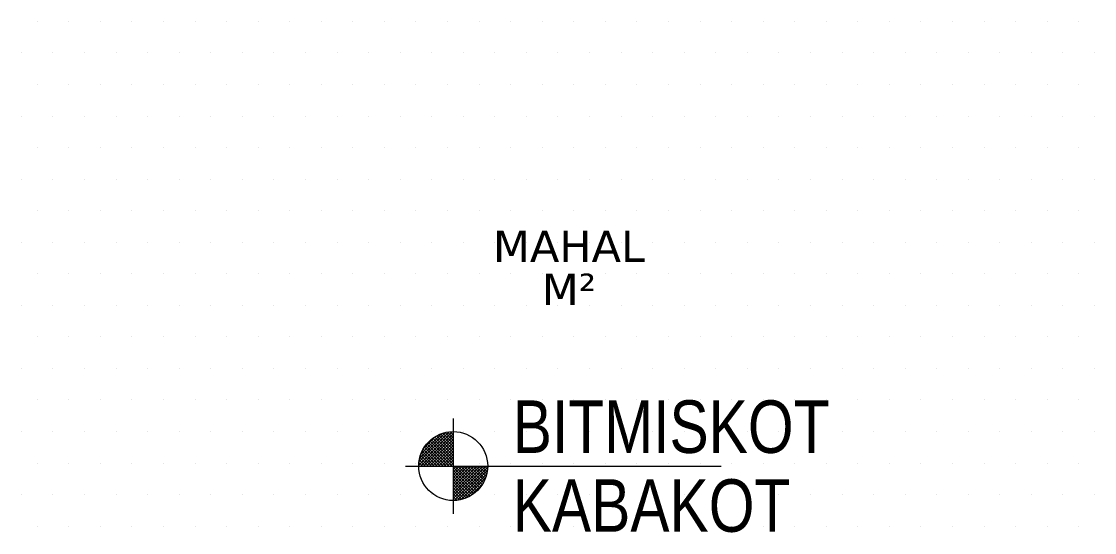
# Model space of a CAD drawing. Header units: millimetres. Extents: x 43168.9 to 43194.6, y -25545.1 to -25543.4.
# Drawn here: x 43178.8821 to 43178.9901, y -25544.2017 to -25544.1502 of the extents above; entities that cross this region are included whole.
import ezdxf
from ezdxf.enums import TextEntityAlignment as Align

# ---------------------------------------------------------------- set-up
doc = ezdxf.new("R2010")
doc.units = ezdxf.units.MM
doc.header["$LTSCALE"] = 200
doc.layers.add('tarama-zemin_sgh', color=197, linetype='Continuous')
doc.styles.add('text1', font='VERDANA.TTF')
doc.styles.add('text2', font='arial.ttf')

msp = doc.modelspace()

# ---------------------------------------------------------------- linework, layer by layer
at = {"color": 0}
for p, q in [((43178.92558, -25544.19019), (43178.92558, -25544.19978)), ((43178.92078, -25544.19498), (43178.95254, -25544.19498))]:
    msp.add_line(p, q, dxfattribs=at)
for p, q in [((43178.92212, -25544.19488), (43178.92548, -25544.19152)), ((43178.92214, -25544.19456), (43178.92516, -25544.19154)), ((43178.92221, -25544.19419), (43178.92481, -25544.1916)), ((43178.92231, -25544.19498), (43178.92558, -25544.19172)), ((43178.92233, -25544.19378), (43178.92439, -25544.19172)), ((43178.9226, -25544.19321), (43178.92381, -25544.19201)), ((43178.92261, -25544.19498), (43178.92558, -25544.19201)), ((43178.92558, -25544.1945), (43178.92338, -25544.1923)), ((43178.92558, -25544.19421), (43178.92355, -25544.19218)), ((43178.92558, -25544.19391), (43178.92373, -25544.19206)), ((43178.92558, -25544.19361), (43178.92391, -25544.19194)), ((43178.92558, -25544.19332), (43178.92411, -25544.19185)), ((43178.92558, -25544.19302), (43178.92432, -25544.19175)), ((43178.92558, -25544.19272), (43178.92454, -25544.19168)), ((43178.92558, -25544.19242), (43178.92477, -25544.19161)), ((43178.92558, -25544.19213), (43178.92502, -25544.19156)), ((43178.92558, -25544.19183), (43178.92528, -25544.19153)), ((43178.92558, -25544.19153), (43178.92556, -25544.19151)), ((43178.92428, -25544.19498), (43178.92256, -25544.19327)), ((43178.92458, -25544.19498), (43178.92268, -25544.19309)), ((43178.92487, -25544.19498), (43178.9228, -25544.19291)), ((43178.92291, -25544.19498), (43178.92558, -25544.19231)), ((43178.92517, -25544.19498), (43178.92293, -25544.19275)), ((43178.92547, -25544.19498), (43178.92307, -25544.19259)), ((43178.9232, -25544.19498), (43178.92558, -25544.19261)), ((43178.92558, -25544.1948), (43178.92322, -25544.19244)), ((43178.9235, -25544.19498), (43178.92558, -25544.1929)), ((43178.9238, -25544.19498), (43178.92558, -25544.1932)), ((43178.92279, -25544.19498), (43178.92217, -25544.19436)), ((43178.92309, -25544.19498), (43178.92223, -25544.19412)), ((43178.92339, -25544.19498), (43178.92229, -25544.19388)), ((43178.92368, -25544.19498), (43178.92238, -25544.19368)), ((43178.92398, -25544.19498), (43178.92247, -25544.19347)), ((43178.9241, -25544.19498), (43178.92558, -25544.1935)), ((43178.92439, -25544.19498), (43178.92558, -25544.1938)), ((43178.92469, -25544.19498), (43178.92558, -25544.19409)), ((43178.92499, -25544.19498), (43178.92558, -25544.19439)), ((43178.9222, -25544.19498), (43178.92211, -25544.1949)), ((43178.9225, -25544.19498), (43178.92214, -25544.19462)), ((43178.92528, -25544.19498), (43178.92558, -25544.19469)), ((43178.92558, -25544.19528), (43178.92588, -25544.19498)), ((43178.92558, -25544.19558), (43178.92617, -25544.19498)), ((43178.92558, -25544.19587), (43178.92647, -25544.19498)), ((43178.92558, -25544.19617), (43178.92677, -25544.19498)), ((43178.92558, -25544.19647), (43178.92707, -25544.19498)), ((43178.92558, -25544.19677), (43178.92736, -25544.19498)), ((43178.92558, -25544.19706), (43178.92766, -25544.19498)), ((43178.92558, -25544.19736), (43178.92796, -25544.19498)), ((43178.92558, -25544.19766), (43178.92825, -25544.19498)), ((43178.92558, -25544.19795), (43178.92855, -25544.19498)), ((43178.92558, -25544.19825), (43178.92885, -25544.19498)), ((43178.92798, -25544.19749), (43178.92558, -25544.1951)), ((43178.92782, -25544.19763), (43178.92558, -25544.19539)), ((43178.92568, -25544.19845), (43178.92905, -25544.19508)), ((43178.92812, -25544.19734), (43178.92576, -25544.19498)), ((43178.926, -25544.19842), (43178.92902, -25544.1954)), ((43178.92826, -25544.19718), (43178.92606, -25544.19498)), ((43178.92839, -25544.19701), (43178.92636, -25544.19498)), ((43178.92851, -25544.19684), (43178.92665, -25544.19498)), ((43178.92862, -25544.19666), (43178.92695, -25544.19498)), ((43178.92872, -25544.19645), (43178.92725, -25544.19498)), ((43178.92881, -25544.19625), (43178.92755, -25544.19498)), ((43178.92889, -25544.19603), (43178.92784, -25544.19498)), ((43178.92895, -25544.1958), (43178.92814, -25544.19498)), ((43178.929, -25544.19555), (43178.92844, -25544.19498)), ((43178.92904, -25544.19529), (43178.92873, -25544.19498)), ((43178.92905, -25544.19501), (43178.92903, -25544.19498)), ((43178.92765, -25544.19776), (43178.92558, -25544.19569)), ((43178.92748, -25544.19789), (43178.92558, -25544.19599)), ((43178.92729, -25544.198), (43178.92558, -25544.19629)), ((43178.9271, -25544.1981), (43178.92558, -25544.19658)), ((43178.92637, -25544.19835), (43178.92897, -25544.19576)), ((43178.92679, -25544.19823), (43178.92884, -25544.19618)), ((43178.92689, -25544.19819), (43178.92558, -25544.19688)), ((43178.92668, -25544.19828), (43178.92558, -25544.19718)), ((43178.92644, -25544.19834), (43178.92558, -25544.19747)), ((43178.92736, -25544.19796), (43178.92856, -25544.19676)), ((43178.9262, -25544.19839), (43178.92558, -25544.19777)), ((43178.92594, -25544.19843), (43178.92558, -25544.19807)), ((43178.92567, -25544.19845), (43178.92558, -25544.19836))]:
    msp.add_line(p, q)
msp.add_circle((43178.92558, -25544.19498), 0.00347, dxfattribs=at)
at = {"layer": 'tarama-zemin_sgh'}
for p, q in [((43178.88374, -25544.15023), (43178.88374, -25544.15023)), ((43178.88691, -25544.15023), (43178.88691, -25544.15023)), ((43178.89009, -25544.15023), (43178.89009, -25544.15023)), ((43178.89326, -25544.15023), (43178.89326, -25544.15023)), ((43178.89644, -25544.15023), (43178.89644, -25544.15023)), ((43178.89961, -25544.15023), (43178.89961, -25544.15023)), ((43178.90279, -25544.15023), (43178.90279, -25544.15023)), ((43178.90596, -25544.15023), (43178.90596, -25544.15023)), ((43178.90914, -25544.15023), (43178.90914, -25544.15023)), ((43178.91231, -25544.15023), (43178.91231, -25544.15023)), ((43178.91549, -25544.15023), (43178.91549, -25544.15023)), ((43178.91866, -25544.15023), (43178.91866, -25544.15023)), ((43178.92184, -25544.15023), (43178.92184, -25544.15023)), ((43178.92501, -25544.15023), (43178.92501, -25544.15023)), ((43178.92819, -25544.15023), (43178.92819, -25544.15023)), ((43178.93136, -25544.15023), (43178.93136, -25544.15023)), ((43178.93454, -25544.15023), (43178.93454, -25544.15023)), ((43178.93771, -25544.15023), (43178.93771, -25544.15023)), ((43178.94089, -25544.15023), (43178.94089, -25544.15023)), ((43178.94406, -25544.15023), (43178.94406, -25544.15023)), ((43178.94724, -25544.15023), (43178.94724, -25544.15023)), ((43178.95041, -25544.15023), (43178.95041, -25544.15023)), ((43178.95359, -25544.15023), (43178.95359, -25544.15023)), ((43178.95676, -25544.15023), (43178.95676, -25544.15023)), ((43178.95994, -25544.15023), (43178.95994, -25544.15023)), ((43178.96311, -25544.15023), (43178.96311, -25544.15023)), ((43178.96629, -25544.15023), (43178.96629, -25544.15023)), ((43178.96946, -25544.15023), (43178.96946, -25544.15023)), ((43178.97264, -25544.15023), (43178.97264, -25544.15023)), ((43178.97581, -25544.15023), (43178.97581, -25544.15023)), ((43178.97899, -25544.15023), (43178.97899, -25544.15023)), ((43178.98216, -25544.15023), (43178.98216, -25544.15023)), ((43178.98534, -25544.15023), (43178.98534, -25544.15023)), ((43178.98851, -25544.15023), (43178.98851, -25544.15023)), ((43178.88215, -25544.1534), (43178.88215, -25544.1534)), ((43178.88532, -25544.1534), (43178.88532, -25544.1534)), ((43178.8885, -25544.1534), (43178.8885, -25544.1534)), ((43178.89167, -25544.1534), (43178.89167, -25544.1534)), ((43178.89485, -25544.1534), (43178.89485, -25544.1534)), ((43178.89802, -25544.1534), (43178.89802, -25544.1534)), ((43178.9012, -25544.1534), (43178.9012, -25544.1534)), ((43178.90437, -25544.1534), (43178.90437, -25544.1534)), ((43178.90755, -25544.1534), (43178.90755, -25544.1534)), ((43178.91072, -25544.1534), (43178.91072, -25544.1534)), ((43178.9139, -25544.1534), (43178.9139, -25544.1534)), ((43178.91707, -25544.1534), (43178.91707, -25544.1534)), ((43178.92025, -25544.1534), (43178.92025, -25544.1534)), ((43178.92342, -25544.1534), (43178.92342, -25544.1534)), ((43178.9266, -25544.1534), (43178.9266, -25544.1534)), ((43178.92977, -25544.1534), (43178.92977, -25544.1534)), ((43178.93295, -25544.1534), (43178.93295, -25544.1534)), ((43178.93612, -25544.1534), (43178.93612, -25544.1534)), ((43178.9393, -25544.1534), (43178.9393, -25544.1534)), ((43178.94247, -25544.1534), (43178.94247, -25544.1534)), ((43178.94565, -25544.1534), (43178.94565, -25544.1534)), ((43178.94882, -25544.1534), (43178.94882, -25544.1534)), ((43178.952, -25544.1534), (43178.952, -25544.1534)), ((43178.95517, -25544.1534), (43178.95517, -25544.1534)), ((43178.95835, -25544.1534), (43178.95835, -25544.1534)), ((43178.96152, -25544.1534), (43178.96152, -25544.1534)), ((43178.9647, -25544.1534), (43178.9647, -25544.1534)), ((43178.96787, -25544.1534), (43178.96787, -25544.1534)), ((43178.97105, -25544.1534), (43178.97105, -25544.1534)), ((43178.97422, -25544.1534), (43178.97422, -25544.1534)), ((43178.9774, -25544.1534), (43178.9774, -25544.1534)), ((43178.98057, -25544.1534), (43178.98057, -25544.1534)), ((43178.98375, -25544.1534), (43178.98375, -25544.1534)), ((43178.98692, -25544.1534), (43178.98692, -25544.1534)), ((43178.9901, -25544.1534), (43178.9901, -25544.1534)), ((43178.88374, -25544.15658), (43178.88374, -25544.15658)), ((43178.88691, -25544.15658), (43178.88691, -25544.15658)), ((43178.89009, -25544.15658), (43178.89009, -25544.15658)), ((43178.89326, -25544.15658), (43178.89326, -25544.15658)), ((43178.89644, -25544.15658), (43178.89644, -25544.15658)), ((43178.89961, -25544.15658), (43178.89961, -25544.15658)), ((43178.90279, -25544.15658), (43178.90279, -25544.15658)), ((43178.90596, -25544.15658), (43178.90596, -25544.15658)), ((43178.90914, -25544.15658), (43178.90914, -25544.15658)), ((43178.91231, -25544.15658), (43178.91231, -25544.15658)), ((43178.91549, -25544.15658), (43178.91549, -25544.15658)), ((43178.91866, -25544.15658), (43178.91866, -25544.15658)), ((43178.92184, -25544.15658), (43178.92184, -25544.15658)), ((43178.92501, -25544.15658), (43178.92501, -25544.15658)), ((43178.92819, -25544.15658), (43178.92819, -25544.15658)), ((43178.93136, -25544.15658), (43178.93136, -25544.15658)), ((43178.93454, -25544.15658), (43178.93454, -25544.15658)), ((43178.93771, -25544.15658), (43178.93771, -25544.15658)), ((43178.94089, -25544.15658), (43178.94089, -25544.15658)), ((43178.94406, -25544.15658), (43178.94406, -25544.15658)), ((43178.94724, -25544.15658), (43178.94724, -25544.15658)), ((43178.95041, -25544.15658), (43178.95041, -25544.15658)), ((43178.95359, -25544.15658), (43178.95359, -25544.15658)), ((43178.95676, -25544.15658), (43178.95676, -25544.15658)), ((43178.95994, -25544.15658), (43178.95994, -25544.15658)), ((43178.96311, -25544.15658), (43178.96311, -25544.15658)), ((43178.96629, -25544.15658), (43178.96629, -25544.15658)), ((43178.96946, -25544.15658), (43178.96946, -25544.15658)), ((43178.97264, -25544.15658), (43178.97264, -25544.15658)), ((43178.97581, -25544.15658), (43178.97581, -25544.15658)), ((43178.97899, -25544.15658), (43178.97899, -25544.15658)), ((43178.98216, -25544.15658), (43178.98216, -25544.15658)), ((43178.98534, -25544.15658), (43178.98534, -25544.15658)), ((43178.98851, -25544.15658), (43178.98851, -25544.15658)), ((43178.88215, -25544.15975), (43178.88215, -25544.15975)), ((43178.88532, -25544.15975), (43178.88532, -25544.15975)), ((43178.8885, -25544.15975), (43178.8885, -25544.15975)), ((43178.89167, -25544.15975), (43178.89167, -25544.15975)), ((43178.89485, -25544.15975), (43178.89485, -25544.15975)), ((43178.89802, -25544.15975), (43178.89802, -25544.15975)), ((43178.9012, -25544.15975), (43178.9012, -25544.15975)), ((43178.90437, -25544.15975), (43178.90437, -25544.15975)), ((43178.90755, -25544.15975), (43178.90755, -25544.15975)), ((43178.91072, -25544.15975), (43178.91072, -25544.15975)), ((43178.9139, -25544.15975), (43178.9139, -25544.15975)), ((43178.91707, -25544.15975), (43178.91707, -25544.15975)), ((43178.92025, -25544.15975), (43178.92025, -25544.15975)), ((43178.92342, -25544.15975), (43178.92342, -25544.15975)), ((43178.9266, -25544.15975), (43178.9266, -25544.15975)), ((43178.92977, -25544.15975), (43178.92977, -25544.15975)), ((43178.93295, -25544.15975), (43178.93295, -25544.15975)), ((43178.93612, -25544.15975), (43178.93612, -25544.15975)), ((43178.9393, -25544.15975), (43178.9393, -25544.15975)), ((43178.94247, -25544.15975), (43178.94247, -25544.15975)), ((43178.94565, -25544.15975), (43178.94565, -25544.15975)), ((43178.94882, -25544.15975), (43178.94882, -25544.15975)), ((43178.952, -25544.15975), (43178.952, -25544.15975)), ((43178.95517, -25544.15975), (43178.95517, -25544.15975)), ((43178.95835, -25544.15975), (43178.95835, -25544.15975)), ((43178.96152, -25544.15975), (43178.96152, -25544.15975)), ((43178.9647, -25544.15975), (43178.9647, -25544.15975)), ((43178.96787, -25544.15975), (43178.96787, -25544.15975)), ((43178.97105, -25544.15975), (43178.97105, -25544.15975)), ((43178.97422, -25544.15975), (43178.97422, -25544.15975)), ((43178.9774, -25544.15975), (43178.9774, -25544.15975)), ((43178.98057, -25544.15975), (43178.98057, -25544.15975)), ((43178.98375, -25544.15975), (43178.98375, -25544.15975)), ((43178.98692, -25544.15975), (43178.98692, -25544.15975)), ((43178.9901, -25544.15975), (43178.9901, -25544.15975)), ((43178.88374, -25544.16293), (43178.88374, -25544.16293)), ((43178.88691, -25544.16293), (43178.88691, -25544.16293)), ((43178.89009, -25544.16293), (43178.89009, -25544.16293)), ((43178.89326, -25544.16293), (43178.89326, -25544.16293)), ((43178.89644, -25544.16293), (43178.89644, -25544.16293)), ((43178.89961, -25544.16293), (43178.89961, -25544.16293)), ((43178.90279, -25544.16293), (43178.90279, -25544.16293)), ((43178.90596, -25544.16293), (43178.90596, -25544.16293)), ((43178.90914, -25544.16293), (43178.90914, -25544.16293)), ((43178.91231, -25544.16293), (43178.91231, -25544.16293)), ((43178.91549, -25544.16293), (43178.91549, -25544.16293)), ((43178.91866, -25544.16293), (43178.91866, -25544.16293)), ((43178.92184, -25544.16293), (43178.92184, -25544.16293)), ((43178.92501, -25544.16293), (43178.92501, -25544.16293)), ((43178.92819, -25544.16293), (43178.92819, -25544.16293)), ((43178.93136, -25544.16293), (43178.93136, -25544.16293)), ((43178.93454, -25544.16293), (43178.93454, -25544.16293)), ((43178.93771, -25544.16293), (43178.93771, -25544.16293)), ((43178.94089, -25544.16293), (43178.94089, -25544.16293)), ((43178.94406, -25544.16293), (43178.94406, -25544.16293)), ((43178.94724, -25544.16293), (43178.94724, -25544.16293)), ((43178.95041, -25544.16293), (43178.95041, -25544.16293)), ((43178.95359, -25544.16293), (43178.95359, -25544.16293)), ((43178.95676, -25544.16293), (43178.95676, -25544.16293)), ((43178.95994, -25544.16293), (43178.95994, -25544.16293)), ((43178.96311, -25544.16293), (43178.96311, -25544.16293)), ((43178.96629, -25544.16293), (43178.96629, -25544.16293)), ((43178.96946, -25544.16293), (43178.96946, -25544.16293)), ((43178.97264, -25544.16293), (43178.97264, -25544.16293)), ((43178.97581, -25544.16293), (43178.97581, -25544.16293)), ((43178.97899, -25544.16293), (43178.97899, -25544.16293)), ((43178.98216, -25544.16293), (43178.98216, -25544.16293)), ((43178.98534, -25544.16293), (43178.98534, -25544.16293)), ((43178.98851, -25544.16293), (43178.98851, -25544.16293)), ((43178.88215, -25544.1661), (43178.88215, -25544.1661)), ((43178.88532, -25544.1661), (43178.88532, -25544.1661)), ((43178.8885, -25544.1661), (43178.8885, -25544.1661)), ((43178.89167, -25544.1661), (43178.89167, -25544.1661)), ((43178.89485, -25544.1661), (43178.89485, -25544.1661)), ((43178.89802, -25544.1661), (43178.89802, -25544.1661)), ((43178.9012, -25544.1661), (43178.9012, -25544.1661)), ((43178.90437, -25544.1661), (43178.90437, -25544.1661)), ((43178.90755, -25544.1661), (43178.90755, -25544.1661)), ((43178.91072, -25544.1661), (43178.91072, -25544.1661)), ((43178.9139, -25544.1661), (43178.9139, -25544.1661)), ((43178.91707, -25544.1661), (43178.91707, -25544.1661)), ((43178.92025, -25544.1661), (43178.92025, -25544.1661)), ((43178.92342, -25544.1661), (43178.92342, -25544.1661)), ((43178.9266, -25544.1661), (43178.9266, -25544.1661)), ((43178.92977, -25544.1661), (43178.92977, -25544.1661)), ((43178.93295, -25544.1661), (43178.93295, -25544.1661)), ((43178.93612, -25544.1661), (43178.93612, -25544.1661)), ((43178.9393, -25544.1661), (43178.9393, -25544.1661)), ((43178.94247, -25544.1661), (43178.94247, -25544.1661)), ((43178.94565, -25544.1661), (43178.94565, -25544.1661)), ((43178.94882, -25544.1661), (43178.94882, -25544.1661)), ((43178.952, -25544.1661), (43178.952, -25544.1661)), ((43178.95517, -25544.1661), (43178.95517, -25544.1661)), ((43178.95835, -25544.1661), (43178.95835, -25544.1661)), ((43178.96152, -25544.1661), (43178.96152, -25544.1661)), ((43178.9647, -25544.1661), (43178.9647, -25544.1661)), ((43178.96787, -25544.1661), (43178.96787, -25544.1661)), ((43178.97105, -25544.1661), (43178.97105, -25544.1661)), ((43178.97422, -25544.1661), (43178.97422, -25544.1661)), ((43178.9774, -25544.1661), (43178.9774, -25544.1661)), ((43178.98057, -25544.1661), (43178.98057, -25544.1661)), ((43178.98375, -25544.1661), (43178.98375, -25544.1661)), ((43178.98692, -25544.1661), (43178.98692, -25544.1661)), ((43178.9901, -25544.1661), (43178.9901, -25544.1661)), ((43178.88374, -25544.16928), (43178.88374, -25544.16928)), ((43178.88691, -25544.16928), (43178.88691, -25544.16928)), ((43178.89009, -25544.16928), (43178.89009, -25544.16928)), ((43178.89326, -25544.16928), (43178.89326, -25544.16928)), ((43178.89644, -25544.16928), (43178.89644, -25544.16928)), ((43178.89961, -25544.16928), (43178.89961, -25544.16928)), ((43178.90279, -25544.16928), (43178.90279, -25544.16928)), ((43178.90596, -25544.16928), (43178.90596, -25544.16928)), ((43178.90914, -25544.16928), (43178.90914, -25544.16928)), ((43178.91231, -25544.16928), (43178.91231, -25544.16928)), ((43178.91549, -25544.16928), (43178.91549, -25544.16928)), ((43178.91866, -25544.16928), (43178.91866, -25544.16928)), ((43178.92184, -25544.16928), (43178.92184, -25544.16928)), ((43178.92501, -25544.16928), (43178.92501, -25544.16928)), ((43178.92819, -25544.16928), (43178.92819, -25544.16928)), ((43178.93136, -25544.16928), (43178.93136, -25544.16928)), ((43178.93454, -25544.16928), (43178.93454, -25544.16928)), ((43178.93771, -25544.16928), (43178.93771, -25544.16928)), ((43178.94089, -25544.16928), (43178.94089, -25544.16928)), ((43178.94406, -25544.16928), (43178.94406, -25544.16928)), ((43178.94724, -25544.16928), (43178.94724, -25544.16928)), ((43178.95041, -25544.16928), (43178.95041, -25544.16928)), ((43178.95359, -25544.16928), (43178.95359, -25544.16928)), ((43178.95676, -25544.16928), (43178.95676, -25544.16928)), ((43178.95994, -25544.16928), (43178.95994, -25544.16928)), ((43178.96311, -25544.16928), (43178.96311, -25544.16928)), ((43178.96629, -25544.16928), (43178.96629, -25544.16928)), ((43178.96946, -25544.16928), (43178.96946, -25544.16928)), ((43178.97264, -25544.16928), (43178.97264, -25544.16928)), ((43178.97581, -25544.16928), (43178.97581, -25544.16928)), ((43178.97899, -25544.16928), (43178.97899, -25544.16928)), ((43178.98216, -25544.16928), (43178.98216, -25544.16928)), ((43178.98534, -25544.16928), (43178.98534, -25544.16928)), ((43178.98851, -25544.16928), (43178.98851, -25544.16928)), ((43178.88215, -25544.17245), (43178.88215, -25544.17245)), ((43178.88532, -25544.17245), (43178.88532, -25544.17245)), ((43178.8885, -25544.17245), (43178.8885, -25544.17245)), ((43178.89167, -25544.17245), (43178.89167, -25544.17245)), ((43178.89485, -25544.17245), (43178.89485, -25544.17245)), ((43178.89802, -25544.17245), (43178.89802, -25544.17245)), ((43178.9012, -25544.17245), (43178.9012, -25544.17245)), ((43178.90437, -25544.17245), (43178.90437, -25544.17245)), ((43178.90755, -25544.17245), (43178.90755, -25544.17245)), ((43178.91072, -25544.17245), (43178.91072, -25544.17245)), ((43178.9139, -25544.17245), (43178.9139, -25544.17245)), ((43178.91707, -25544.17245), (43178.91707, -25544.17245)), ((43178.92025, -25544.17245), (43178.92025, -25544.17245)), ((43178.92342, -25544.17245), (43178.92342, -25544.17245)), ((43178.9266, -25544.17245), (43178.9266, -25544.17245)), ((43178.92977, -25544.17245), (43178.92977, -25544.17245)), ((43178.93295, -25544.17245), (43178.93295, -25544.17245)), ((43178.93612, -25544.17245), (43178.93612, -25544.17245)), ((43178.9393, -25544.17245), (43178.9393, -25544.17245)), ((43178.94247, -25544.17245), (43178.94247, -25544.17245)), ((43178.94565, -25544.17245), (43178.94565, -25544.17245)), ((43178.94882, -25544.17245), (43178.94882, -25544.17245)), ((43178.952, -25544.17245), (43178.952, -25544.17245)), ((43178.95517, -25544.17245), (43178.95517, -25544.17245)), ((43178.95835, -25544.17245), (43178.95835, -25544.17245)), ((43178.96152, -25544.17245), (43178.96152, -25544.17245)), ((43178.9647, -25544.17245), (43178.9647, -25544.17245)), ((43178.96787, -25544.17245), (43178.96787, -25544.17245)), ((43178.97105, -25544.17245), (43178.97105, -25544.17245)), ((43178.97422, -25544.17245), (43178.97422, -25544.17245)), ((43178.9774, -25544.17245), (43178.9774, -25544.17245)), ((43178.98057, -25544.17245), (43178.98057, -25544.17245)), ((43178.98375, -25544.17245), (43178.98375, -25544.17245)), ((43178.98692, -25544.17245), (43178.98692, -25544.17245)), ((43178.9901, -25544.17245), (43178.9901, -25544.17245)), ((43178.88374, -25544.17563), (43178.88374, -25544.17563)), ((43178.88691, -25544.17563), (43178.88691, -25544.17563)), ((43178.89009, -25544.17563), (43178.89009, -25544.17563)), ((43178.89326, -25544.17563), (43178.89326, -25544.17563)), ((43178.89644, -25544.17563), (43178.89644, -25544.17563)), ((43178.89961, -25544.17563), (43178.89961, -25544.17563)), ((43178.90279, -25544.17563), (43178.90279, -25544.17563)), ((43178.90596, -25544.17563), (43178.90596, -25544.17563)), ((43178.90914, -25544.17563), (43178.90914, -25544.17563)), ((43178.91231, -25544.17563), (43178.91231, -25544.17563)), ((43178.91549, -25544.17563), (43178.91549, -25544.17563)), ((43178.91866, -25544.17563), (43178.91866, -25544.17563)), ((43178.92184, -25544.17563), (43178.92184, -25544.17563)), ((43178.92501, -25544.17563), (43178.92501, -25544.17563)), ((43178.92819, -25544.17563), (43178.92819, -25544.17563)), ((43178.93136, -25544.17563), (43178.93136, -25544.17563)), ((43178.93454, -25544.17563), (43178.93454, -25544.17563)), ((43178.93771, -25544.17563), (43178.93771, -25544.17563)), ((43178.94089, -25544.17563), (43178.94089, -25544.17563)), ((43178.94406, -25544.17563), (43178.94406, -25544.17563)), ((43178.94724, -25544.17563), (43178.94724, -25544.17563)), ((43178.95041, -25544.17563), (43178.95041, -25544.17563)), ((43178.95359, -25544.17563), (43178.95359, -25544.17563)), ((43178.95676, -25544.17563), (43178.95676, -25544.17563)), ((43178.95994, -25544.17563), (43178.95994, -25544.17563)), ((43178.96311, -25544.17563), (43178.96311, -25544.17563)), ((43178.96629, -25544.17563), (43178.96629, -25544.17563)), ((43178.96946, -25544.17563), (43178.96946, -25544.17563)), ((43178.97264, -25544.17563), (43178.97264, -25544.17563)), ((43178.97581, -25544.17563), (43178.97581, -25544.17563)), ((43178.97899, -25544.17563), (43178.97899, -25544.17563)), ((43178.98216, -25544.17563), (43178.98216, -25544.17563)), ((43178.98534, -25544.17563), (43178.98534, -25544.17563)), ((43178.98851, -25544.17563), (43178.98851, -25544.17563)), ((43178.88215, -25544.1788), (43178.88215, -25544.1788)), ((43178.88532, -25544.1788), (43178.88532, -25544.1788)), ((43178.8885, -25544.1788), (43178.8885, -25544.1788)), ((43178.89167, -25544.1788), (43178.89167, -25544.1788)), ((43178.89485, -25544.1788), (43178.89485, -25544.1788)), ((43178.89802, -25544.1788), (43178.89802, -25544.1788)), ((43178.9012, -25544.1788), (43178.9012, -25544.1788)), ((43178.90437, -25544.1788), (43178.90437, -25544.1788)), ((43178.90755, -25544.1788), (43178.90755, -25544.1788)), ((43178.91072, -25544.1788), (43178.91072, -25544.1788)), ((43178.9139, -25544.1788), (43178.9139, -25544.1788)), ((43178.91707, -25544.1788), (43178.91707, -25544.1788)), ((43178.92025, -25544.1788), (43178.92025, -25544.1788)), ((43178.92342, -25544.1788), (43178.92342, -25544.1788)), ((43178.9266, -25544.1788), (43178.9266, -25544.1788)), ((43178.92977, -25544.1788), (43178.92977, -25544.1788)), ((43178.93295, -25544.1788), (43178.93295, -25544.1788)), ((43178.93612, -25544.1788), (43178.93612, -25544.1788)), ((43178.9393, -25544.1788), (43178.9393, -25544.1788)), ((43178.94247, -25544.1788), (43178.94247, -25544.1788)), ((43178.94565, -25544.1788), (43178.94565, -25544.1788)), ((43178.94882, -25544.1788), (43178.94882, -25544.1788)), ((43178.952, -25544.1788), (43178.952, -25544.1788)), ((43178.95517, -25544.1788), (43178.95517, -25544.1788)), ((43178.95835, -25544.1788), (43178.95835, -25544.1788)), ((43178.96152, -25544.1788), (43178.96152, -25544.1788)), ((43178.9647, -25544.1788), (43178.9647, -25544.1788)), ((43178.96787, -25544.1788), (43178.96787, -25544.1788)), ((43178.97105, -25544.1788), (43178.97105, -25544.1788)), ((43178.97422, -25544.1788), (43178.97422, -25544.1788)), ((43178.9774, -25544.1788), (43178.9774, -25544.1788)), ((43178.98057, -25544.1788), (43178.98057, -25544.1788)), ((43178.98375, -25544.1788), (43178.98375, -25544.1788)), ((43178.98692, -25544.1788), (43178.98692, -25544.1788)), ((43178.9901, -25544.1788), (43178.9901, -25544.1788)), ((43178.88374, -25544.18198), (43178.88374, -25544.18198)), ((43178.88691, -25544.18198), (43178.88691, -25544.18198)), ((43178.89009, -25544.18198), (43178.89009, -25544.18198)), ((43178.89326, -25544.18198), (43178.89326, -25544.18198)), ((43178.89644, -25544.18198), (43178.89644, -25544.18198)), ((43178.89961, -25544.18198), (43178.89961, -25544.18198)), ((43178.90279, -25544.18198), (43178.90279, -25544.18198)), ((43178.90596, -25544.18198), (43178.90596, -25544.18198)), ((43178.90914, -25544.18198), (43178.90914, -25544.18198)), ((43178.91231, -25544.18198), (43178.91231, -25544.18198)), ((43178.91549, -25544.18198), (43178.91549, -25544.18198)), ((43178.91866, -25544.18198), (43178.91866, -25544.18198)), ((43178.92184, -25544.18198), (43178.92184, -25544.18198)), ((43178.92501, -25544.18198), (43178.92501, -25544.18198)), ((43178.92819, -25544.18198), (43178.92819, -25544.18198)), ((43178.93136, -25544.18198), (43178.93136, -25544.18198)), ((43178.93454, -25544.18198), (43178.93454, -25544.18198)), ((43178.93771, -25544.18198), (43178.93771, -25544.18198)), ((43178.94089, -25544.18198), (43178.94089, -25544.18198)), ((43178.94406, -25544.18198), (43178.94406, -25544.18198)), ((43178.94724, -25544.18198), (43178.94724, -25544.18198)), ((43178.95041, -25544.18198), (43178.95041, -25544.18198)), ((43178.95359, -25544.18198), (43178.95359, -25544.18198)), ((43178.95676, -25544.18198), (43178.95676, -25544.18198)), ((43178.95994, -25544.18198), (43178.95994, -25544.18198)), ((43178.96311, -25544.18198), (43178.96311, -25544.18198)), ((43178.96629, -25544.18198), (43178.96629, -25544.18198)), ((43178.96946, -25544.18198), (43178.96946, -25544.18198)), ((43178.97264, -25544.18198), (43178.97264, -25544.18198)), ((43178.97581, -25544.18198), (43178.97581, -25544.18198)), ((43178.97899, -25544.18198), (43178.97899, -25544.18198)), ((43178.98216, -25544.18198), (43178.98216, -25544.18198)), ((43178.98534, -25544.18198), (43178.98534, -25544.18198)), ((43178.98851, -25544.18198), (43178.98851, -25544.18198)), ((43178.88215, -25544.18515), (43178.88215, -25544.18515)), ((43178.88532, -25544.18515), (43178.88532, -25544.18515)), ((43178.8885, -25544.18515), (43178.8885, -25544.18515)), ((43178.89167, -25544.18515), (43178.89167, -25544.18515)), ((43178.89485, -25544.18515), (43178.89485, -25544.18515)), ((43178.89802, -25544.18515), (43178.89802, -25544.18515)), ((43178.9012, -25544.18515), (43178.9012, -25544.18515)), ((43178.90437, -25544.18515), (43178.90437, -25544.18515)), ((43178.90755, -25544.18515), (43178.90755, -25544.18515)), ((43178.91072, -25544.18515), (43178.91072, -25544.18515)), ((43178.9139, -25544.18515), (43178.9139, -25544.18515)), ((43178.91707, -25544.18515), (43178.91707, -25544.18515)), ((43178.92025, -25544.18515), (43178.92025, -25544.18515)), ((43178.92342, -25544.18515), (43178.92342, -25544.18515)), ((43178.9266, -25544.18515), (43178.9266, -25544.18515)), ((43178.92977, -25544.18515), (43178.92977, -25544.18515)), ((43178.93295, -25544.18515), (43178.93295, -25544.18515)), ((43178.93612, -25544.18515), (43178.93612, -25544.18515)), ((43178.9393, -25544.18515), (43178.9393, -25544.18515)), ((43178.94247, -25544.18515), (43178.94247, -25544.18515)), ((43178.94565, -25544.18515), (43178.94565, -25544.18515)), ((43178.94882, -25544.18515), (43178.94882, -25544.18515)), ((43178.952, -25544.18515), (43178.952, -25544.18515)), ((43178.95517, -25544.18515), (43178.95517, -25544.18515)), ((43178.95835, -25544.18515), (43178.95835, -25544.18515)), ((43178.96152, -25544.18515), (43178.96152, -25544.18515)), ((43178.9647, -25544.18515), (43178.9647, -25544.18515)), ((43178.96787, -25544.18515), (43178.96787, -25544.18515)), ((43178.97105, -25544.18515), (43178.97105, -25544.18515)), ((43178.97422, -25544.18515), (43178.97422, -25544.18515)), ((43178.9774, -25544.18515), (43178.9774, -25544.18515)), ((43178.98057, -25544.18515), (43178.98057, -25544.18515)), ((43178.98375, -25544.18515), (43178.98375, -25544.18515)), ((43178.98692, -25544.18515), (43178.98692, -25544.18515)), ((43178.9901, -25544.18515), (43178.9901, -25544.18515)), ((43178.88374, -25544.18833), (43178.88374, -25544.18833)), ((43178.88691, -25544.18833), (43178.88691, -25544.18833)), ((43178.89009, -25544.18833), (43178.89009, -25544.18833)), ((43178.89326, -25544.18833), (43178.89326, -25544.18833)), ((43178.89644, -25544.18833), (43178.89644, -25544.18833)), ((43178.89961, -25544.18833), (43178.89961, -25544.18833)), ((43178.90279, -25544.18833), (43178.90279, -25544.18833)), ((43178.90596, -25544.18833), (43178.90596, -25544.18833)), ((43178.90914, -25544.18833), (43178.90914, -25544.18833)), ((43178.91231, -25544.18833), (43178.91231, -25544.18833)), ((43178.91549, -25544.18833), (43178.91549, -25544.18833)), ((43178.91866, -25544.18833), (43178.91866, -25544.18833)), ((43178.92184, -25544.18833), (43178.92184, -25544.18833)), ((43178.92501, -25544.18833), (43178.92501, -25544.18833)), ((43178.92819, -25544.18833), (43178.92819, -25544.18833)), ((43178.93136, -25544.18833), (43178.93136, -25544.18833)), ((43178.93454, -25544.18833), (43178.93454, -25544.18833)), ((43178.93771, -25544.18833), (43178.93771, -25544.18833)), ((43178.94089, -25544.18833), (43178.94089, -25544.18833)), ((43178.94406, -25544.18833), (43178.94406, -25544.18833)), ((43178.94724, -25544.18833), (43178.94724, -25544.18833)), ((43178.95041, -25544.18833), (43178.95041, -25544.18833)), ((43178.95359, -25544.18833), (43178.95359, -25544.18833)), ((43178.95676, -25544.18833), (43178.95676, -25544.18833)), ((43178.95994, -25544.18833), (43178.95994, -25544.18833)), ((43178.96311, -25544.18833), (43178.96311, -25544.18833)), ((43178.96629, -25544.18833), (43178.96629, -25544.18833)), ((43178.96946, -25544.18833), (43178.96946, -25544.18833)), ((43178.97264, -25544.18833), (43178.97264, -25544.18833)), ((43178.97581, -25544.18833), (43178.97581, -25544.18833)), ((43178.97899, -25544.18833), (43178.97899, -25544.18833)), ((43178.98216, -25544.18833), (43178.98216, -25544.18833)), ((43178.98534, -25544.18833), (43178.98534, -25544.18833)), ((43178.98851, -25544.18833), (43178.98851, -25544.18833)), ((43178.88215, -25544.1915), (43178.88215, -25544.1915)), ((43178.88532, -25544.1915), (43178.88532, -25544.1915)), ((43178.8885, -25544.1915), (43178.8885, -25544.1915)), ((43178.89167, -25544.1915), (43178.89167, -25544.1915)), ((43178.89485, -25544.1915), (43178.89485, -25544.1915)), ((43178.89802, -25544.1915), (43178.89802, -25544.1915)), ((43178.9012, -25544.1915), (43178.9012, -25544.1915)), ((43178.90437, -25544.1915), (43178.90437, -25544.1915)), ((43178.90755, -25544.1915), (43178.90755, -25544.1915)), ((43178.91072, -25544.1915), (43178.91072, -25544.1915)), ((43178.9139, -25544.1915), (43178.9139, -25544.1915)), ((43178.91707, -25544.1915), (43178.91707, -25544.1915)), ((43178.92025, -25544.1915), (43178.92025, -25544.1915)), ((43178.92342, -25544.1915), (43178.92342, -25544.1915)), ((43178.9266, -25544.1915), (43178.9266, -25544.1915)), ((43178.92977, -25544.1915), (43178.92977, -25544.1915)), ((43178.93295, -25544.1915), (43178.93295, -25544.1915)), ((43178.93612, -25544.1915), (43178.93612, -25544.1915)), ((43178.9393, -25544.1915), (43178.9393, -25544.1915)), ((43178.94247, -25544.1915), (43178.94247, -25544.1915)), ((43178.94565, -25544.1915), (43178.94565, -25544.1915)), ((43178.94882, -25544.1915), (43178.94882, -25544.1915)), ((43178.952, -25544.1915), (43178.952, -25544.1915)), ((43178.95517, -25544.1915), (43178.95517, -25544.1915)), ((43178.95835, -25544.1915), (43178.95835, -25544.1915)), ((43178.96152, -25544.1915), (43178.96152, -25544.1915)), ((43178.9647, -25544.1915), (43178.9647, -25544.1915)), ((43178.96787, -25544.1915), (43178.96787, -25544.1915)), ((43178.97105, -25544.1915), (43178.97105, -25544.1915)), ((43178.97422, -25544.1915), (43178.97422, -25544.1915)), ((43178.9774, -25544.1915), (43178.9774, -25544.1915)), ((43178.98057, -25544.1915), (43178.98057, -25544.1915)), ((43178.98375, -25544.1915), (43178.98375, -25544.1915)), ((43178.98692, -25544.1915), (43178.98692, -25544.1915)), ((43178.9901, -25544.1915), (43178.9901, -25544.1915)), ((43178.88374, -25544.19468), (43178.88374, -25544.19468)), ((43178.88691, -25544.19468), (43178.88691, -25544.19468)), ((43178.89009, -25544.19468), (43178.89009, -25544.19468)), ((43178.89326, -25544.19468), (43178.89326, -25544.19468)), ((43178.89644, -25544.19468), (43178.89644, -25544.19468)), ((43178.89961, -25544.19468), (43178.89961, -25544.19468)), ((43178.90279, -25544.19468), (43178.90279, -25544.19468)), ((43178.90596, -25544.19468), (43178.90596, -25544.19468)), ((43178.90914, -25544.19468), (43178.90914, -25544.19468)), ((43178.91231, -25544.19468), (43178.91231, -25544.19468)), ((43178.91549, -25544.19468), (43178.91549, -25544.19468)), ((43178.91866, -25544.19468), (43178.91866, -25544.19468)), ((43178.92184, -25544.19468), (43178.92184, -25544.19468)), ((43178.92501, -25544.19468), (43178.92501, -25544.19468)), ((43178.92819, -25544.19468), (43178.92819, -25544.19468)), ((43178.93136, -25544.19468), (43178.93136, -25544.19468)), ((43178.93454, -25544.19468), (43178.93454, -25544.19468)), ((43178.93771, -25544.19468), (43178.93771, -25544.19468)), ((43178.94089, -25544.19468), (43178.94089, -25544.19468)), ((43178.94406, -25544.19468), (43178.94406, -25544.19468)), ((43178.94724, -25544.19468), (43178.94724, -25544.19468)), ((43178.95041, -25544.19468), (43178.95041, -25544.19468)), ((43178.95359, -25544.19468), (43178.95359, -25544.19468)), ((43178.95676, -25544.19468), (43178.95676, -25544.19468)), ((43178.95994, -25544.19468), (43178.95994, -25544.19468)), ((43178.96311, -25544.19468), (43178.96311, -25544.19468)), ((43178.96629, -25544.19468), (43178.96629, -25544.19468)), ((43178.96946, -25544.19468), (43178.96946, -25544.19468)), ((43178.97264, -25544.19468), (43178.97264, -25544.19468)), ((43178.97581, -25544.19468), (43178.97581, -25544.19468)), ((43178.97899, -25544.19468), (43178.97899, -25544.19468)), ((43178.98216, -25544.19468), (43178.98216, -25544.19468)), ((43178.98534, -25544.19468), (43178.98534, -25544.19468)), ((43178.98851, -25544.19468), (43178.98851, -25544.19468)), ((43178.88215, -25544.19785), (43178.88215, -25544.19785)), ((43178.88532, -25544.19785), (43178.88532, -25544.19785)), ((43178.8885, -25544.19785), (43178.8885, -25544.19785)), ((43178.89167, -25544.19785), (43178.89167, -25544.19785)), ((43178.89485, -25544.19785), (43178.89485, -25544.19785)), ((43178.89802, -25544.19785), (43178.89802, -25544.19785)), ((43178.9012, -25544.19785), (43178.9012, -25544.19785)), ((43178.90437, -25544.19785), (43178.90437, -25544.19785)), ((43178.90755, -25544.19785), (43178.90755, -25544.19785)), ((43178.91072, -25544.19785), (43178.91072, -25544.19785)), ((43178.9139, -25544.19785), (43178.9139, -25544.19785)), ((43178.91707, -25544.19785), (43178.91707, -25544.19785)), ((43178.92025, -25544.19785), (43178.92025, -25544.19785)), ((43178.92342, -25544.19785), (43178.92342, -25544.19785)), ((43178.9266, -25544.19785), (43178.9266, -25544.19785)), ((43178.92977, -25544.19785), (43178.92977, -25544.19785)), ((43178.93295, -25544.19785), (43178.93295, -25544.19785)), ((43178.93612, -25544.19785), (43178.93612, -25544.19785)), ((43178.9393, -25544.19785), (43178.9393, -25544.19785)), ((43178.94247, -25544.19785), (43178.94247, -25544.19785)), ((43178.94565, -25544.19785), (43178.94565, -25544.19785)), ((43178.94882, -25544.19785), (43178.94882, -25544.19785)), ((43178.952, -25544.19785), (43178.952, -25544.19785)), ((43178.95517, -25544.19785), (43178.95517, -25544.19785)), ((43178.95835, -25544.19785), (43178.95835, -25544.19785)), ((43178.96152, -25544.19785), (43178.96152, -25544.19785)), ((43178.9647, -25544.19785), (43178.9647, -25544.19785)), ((43178.96787, -25544.19785), (43178.96787, -25544.19785)), ((43178.97105, -25544.19785), (43178.97105, -25544.19785)), ((43178.97422, -25544.19785), (43178.97422, -25544.19785)), ((43178.9774, -25544.19785), (43178.9774, -25544.19785)), ((43178.98057, -25544.19785), (43178.98057, -25544.19785)), ((43178.98375, -25544.19785), (43178.98375, -25544.19785)), ((43178.98692, -25544.19785), (43178.98692, -25544.19785)), ((43178.9901, -25544.19785), (43178.9901, -25544.19785)), ((43178.88374, -25544.20103), (43178.88374, -25544.20103)), ((43178.88691, -25544.20103), (43178.88691, -25544.20103)), ((43178.89009, -25544.20103), (43178.89009, -25544.20103)), ((43178.89326, -25544.20103), (43178.89326, -25544.20103)), ((43178.89644, -25544.20103), (43178.89644, -25544.20103)), ((43178.89961, -25544.20103), (43178.89961, -25544.20103)), ((43178.90279, -25544.20103), (43178.90279, -25544.20103)), ((43178.90596, -25544.20103), (43178.90596, -25544.20103)), ((43178.90914, -25544.20103), (43178.90914, -25544.20103)), ((43178.91231, -25544.20103), (43178.91231, -25544.20103)), ((43178.91549, -25544.20103), (43178.91549, -25544.20103)), ((43178.91866, -25544.20103), (43178.91866, -25544.20103)), ((43178.92184, -25544.20103), (43178.92184, -25544.20103)), ((43178.92501, -25544.20103), (43178.92501, -25544.20103)), ((43178.92819, -25544.20103), (43178.92819, -25544.20103)), ((43178.93136, -25544.20103), (43178.93136, -25544.20103)), ((43178.93454, -25544.20103), (43178.93454, -25544.20103)), ((43178.93771, -25544.20103), (43178.93771, -25544.20103)), ((43178.94089, -25544.20103), (43178.94089, -25544.20103)), ((43178.94406, -25544.20103), (43178.94406, -25544.20103)), ((43178.94724, -25544.20103), (43178.94724, -25544.20103)), ((43178.95041, -25544.20103), (43178.95041, -25544.20103)), ((43178.95359, -25544.20103), (43178.95359, -25544.20103)), ((43178.95676, -25544.20103), (43178.95676, -25544.20103)), ((43178.95994, -25544.20103), (43178.95994, -25544.20103)), ((43178.96311, -25544.20103), (43178.96311, -25544.20103)), ((43178.96629, -25544.20103), (43178.96629, -25544.20103)), ((43178.96946, -25544.20103), (43178.96946, -25544.20103)), ((43178.97264, -25544.20103), (43178.97264, -25544.20103)), ((43178.97581, -25544.20103), (43178.97581, -25544.20103)), ((43178.97899, -25544.20103), (43178.97899, -25544.20103)), ((43178.98216, -25544.20103), (43178.98216, -25544.20103)), ((43178.98534, -25544.20103), (43178.98534, -25544.20103)), ((43178.98851, -25544.20103), (43178.98851, -25544.20103))]:
    msp.add_line(p, q, dxfattribs=at)

# ---------------------------------------------------------------- texts
at = {"color": 7, "style": 'text1'}
for tag, text, p in [('MAHAL', '', (43178.93722, -25544.17285)), ('M²', 'm²', (43178.93722, -25544.17717))]:
    msp.add_attdef(tag, text=text, height=0.00315, dxfattribs=at).set_placement(p, align=Align.MIDDLE)
at = {"color": 0, "style": 'text2', "width": 0.8}
for tag, p, s in [('BITMISKOT', (43178.93157, -25544.19366), '+0,10'), ('KABAKOT', (43178.93157, -25544.2016), '±0,00')]:
    msp.add_attdef(tag, p, s, height=0.005292, dxfattribs=at)

doc.saveas('drawing.dxf')
